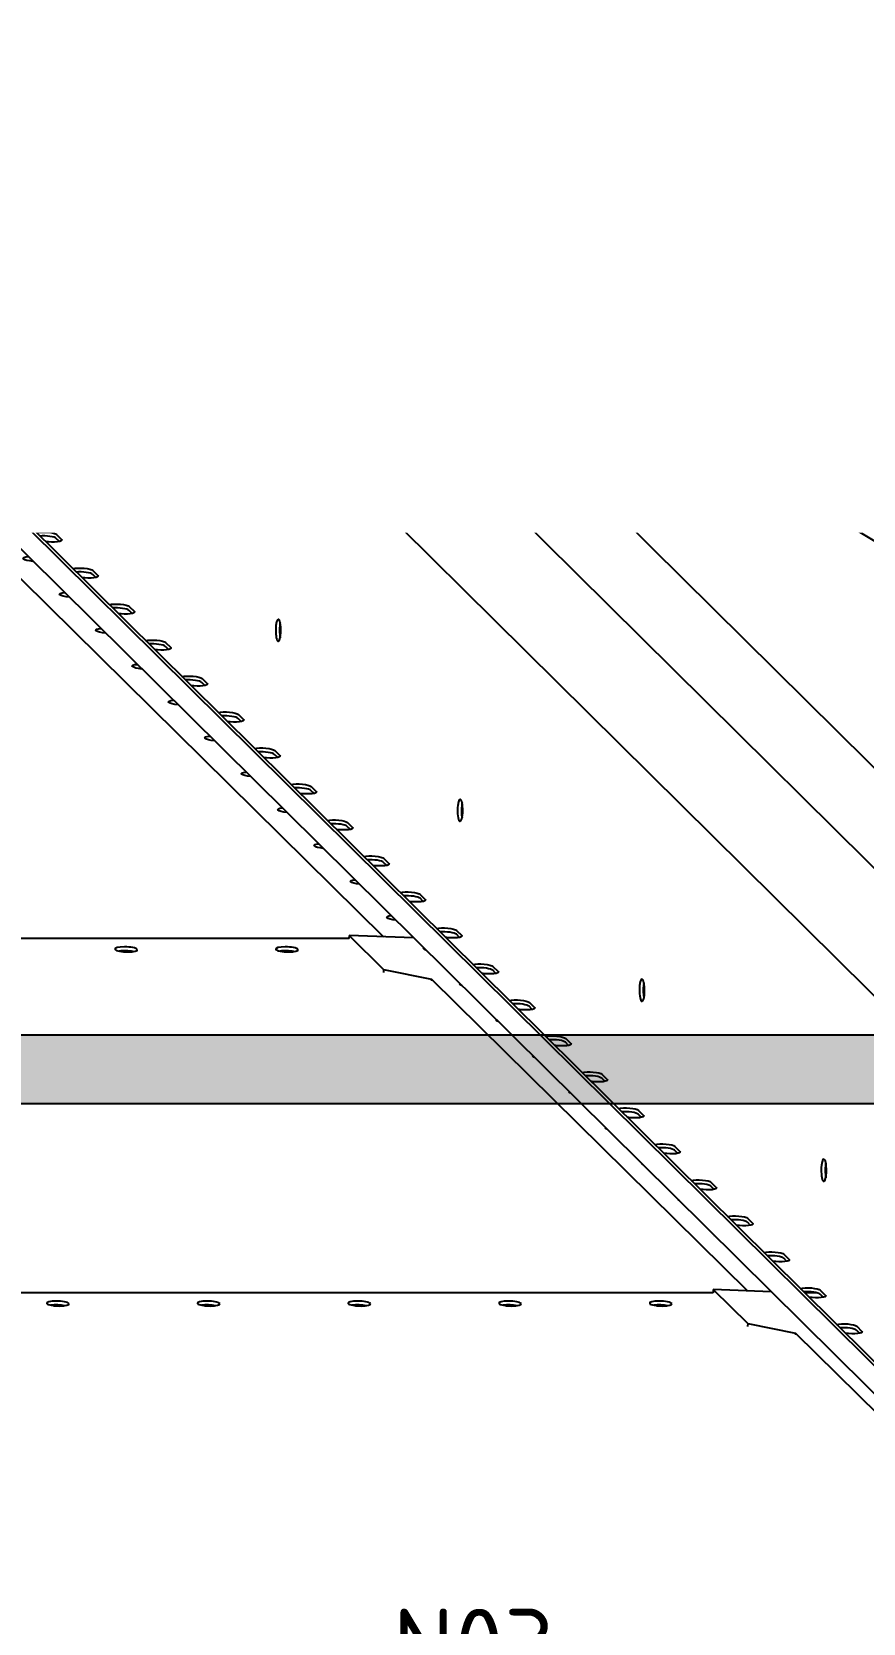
# Model space of a CAD drawing. Header units: millimetres. Extents: x -272986 to 200319, y -34579 to 49604.
# Drawn here: x -36487 to -35967, y 15811 to 16806 of the extents above; entities that cross this region are included whole.
import ezdxf
from ezdxf import colors
from ezdxf.entities.mleader import LeaderData, LeaderLine
from ezdxf.math import Vec2, Vec3

# ---------------------------------------------------------------- set-up
doc = ezdxf.new("R2010")
doc.units = ezdxf.units.MM
doc.linetypes.add('CENTER', pattern=[50.8, 31.75, -6.35, 6.35, -6.35])
doc.layers.get('Defpoints').update_dxf_attribs({"color": 9})
for name, color, linetype in [('X 0051 M', 7, 'Continuous'), ('X 2051 M', 1, 'CENTER'), ('X 3001 D', 5, 'Continuous'), ('X 4001 T', 7, 'Continuous'), ('X 5001 H', 8, 'Continuous'), ('X 5051 H', 253, 'Continuous')]:
    doc.layers.add(name, color=color, linetype=linetype)
doc.layers.add('X 5999 H', color=7, linetype='Continuous', true_color=0xffffff)
doc.styles.add('BIT STD. 2.5', font='isocpeur.ttf', dxfattribs={"height": 2.5})
doc.styles.add('BIT STD. 3.0', font='isocpeur.ttf', dxfattribs={"height": 2.5})
doc.dimstyles.new('BIT STD. 3.0', dxfattribs={"dimtxt": 3, "dimasz": 3, "dimexe": 1, "dimexo": 0.75, "dimgap": 1, "dimtad": 1, "dimdec": 0, "dimdsep": 46, "dimtxsty": 'BIT STD. 3.0', "dimcen": 0, "dimadec": 0, "dimazin": 0, "dimtfac": 1, "dimtdec": 0, "dimtmove": 0, "dimatfit": 3, "dimfxl": 1, "dimtfill": 1, "dimlwd": -1, "dimlwe": -1, "dimarcsym": 0})

# ---------------------------------------------------------------- blocks, each defined once
blk = doc.blocks.new('*D36')
at = {"layer": 'Defpoints', "color": 0, "transparency": 16777216}
for p in [(-29560.68, 19644.48), (-45157.68, 15542.03), (-29560.68, 15542.03)]:
    blk.add_point(p, dxfattribs=at)
at = {"layer": 'X 3001 D', "color": 0, "transparency": 16777216}
for p, q in [((-45157.68, 15587.03), (-45157.68, 19704.48)), ((-29560.68, 15587.03), (-29560.68, 19704.48)), ((-44977.68, 19644.48), (-29740.68, 19644.48))]:
    blk.add_line(p, q, dxfattribs=at)
for points in [[(-44977.68, 19674.48), (-44977.68, 19614.48), (-45157.68, 19644.48)], [(-29740.68, 19674.48), (-29740.68, 19614.48), (-29560.68, 19644.48)]]:
    blk.add_solid(points, dxfattribs=at)
at = {"layer": 'X 3001 D', "color": 0, "transparency": 16777216, "insert": (-37359.18, 19794.48), "char_height": 150, "attachment_point": 5, "style": 'BIT STD. 3.0', "bg_fill": 3, "box_fill_scale": 1.1, "bg_fill_color": 256, "bg_fill_true_color": 13158600, "bg_fill_transparency": 0}
blk.add_mtext('INTERNAL TANK DIAMETER - %%C15597mm (20 PLATES ROUND)', dxfattribs=at)
blk = doc.blocks.new('A$C79477E6E')
at = {"extrusion": (0, 1, 0)}
for p, q in [((306.85, 1805.92), (1853.6, 276.25)), ((1916.8, 276.25), (370.06, 1805.92)), ((244.21, 1787.75), (1790.95, 258.08)), ((417.65, 1787.75), (2953.2, 258.08)), ((294.41, 1509.58), (1727.06, 92.75)), ((295.64, 1505.96), (1724.63, 92.75)), ((304.66, 1479.42), (1706.81, 92.75)), ((937.86, 1244.39), (2861.24, 84.03)), ((914.88, 1232.04), (911.69, 1235.19)), ((922.6, 1233.75), (926.61, 1231.33)), ((925.31, 1235.19), (928.49, 1232.04)), ((941.47, 1240.81), (2861.16, 82.69)), ((915.45, 1231.66), (919.86, 1231.58)), ((927.15, 1230.8), (925.17, 1232.75)), ((989.3, 1193.51), (2861.16, 64.24)), ((999.67, 1183.58), (999.33, 1183.59)), ((1023.18, 1172.4), (1010.16, 1172.88)), ((1024.29, 1172.4), (1023.18, 1172.4)), ((1037.09, 1164.68), (1024.16, 1164.92)), ((1024.41, 1167.36), (1032.91, 1167.2)), ((1026.99, 1164.38), (1031.74, 1164.29)), ((1038.12, 1164.06), (1029.64, 1164.22)), ((1049.77, 1156.65), (1049.56, 1156.65)), ((1050.36, 1156.68), (1049.77, 1156.65)), ((621.12, 1147.1), (1091.82, 683.06)), ((1035.71, 1147.61), (1038.44, 1147.1)), ((1038.44, 1147.1), (1038.33, 1146.06)), ((1038.44, 1147.1), (1809.89, 683.14)), ((1061.71, 1144.93), (1069.29, 1144.79)), ((1074.51, 1141.65), (1066.93, 1141.79)), ((1071.69, 1142.3), (1069.1, 1142.35)), ((1099, 1122.5), (1106.58, 1122.36)), ((1111.8, 1119.22), (1104.22, 1119.36)), ((1108.98, 1119.87), (1106.39, 1119.92)), ((1136.3, 1100.07), (1143.88, 1099.93)), ((1149.1, 1096.79), (1141.52, 1096.93)), ((1146.27, 1097.44), (1143.69, 1097.49)), ((1173.59, 1077.64), (1181.17, 1077.5)), ((1186.39, 1074.36), (1178.81, 1074.5)), ((1183.56, 1075.01), (1180.98, 1075.06)), ((1210.89, 1055.21), (1218.46, 1055.07)), ((1223.68, 1051.93), (1216.11, 1052.07)), ((1220.85, 1052.59), (1218.27, 1052.63)), ((1248.18, 1032.78), (1255.76, 1032.64)), ((1260.98, 1029.5), (1253.4, 1029.64)), ((1258.14, 1030.16), (1255.57, 1030.2)), ((1285.48, 1010.35), (1293.05, 1010.21)), ((1298.27, 1007.07), (1290.7, 1007.21)), ((1295.44, 1007.73), (1292.86, 1007.78)), ((1322.77, 987.92), (1330.31, 987.78)), ((1335.52, 984.64), (1327.99, 984.78)), ((1332.73, 985.3), (1330.15, 985.35)), ((1360.06, 965.5), (1367.49, 965.36)), ((1372.69, 962.22), (1365.29, 962.36)), ((1370.02, 962.87), (1367.44, 962.92)), ((889.18, 930.04), (887.21, 931.99)), ((887.34, 934.42), (890.53, 931.27)), ((911.93, 907.54), (909.96, 909.49)), ((910.09, 911.93), (913.27, 908.78)), ((934.68, 885.05), (932.7, 887)), ((932.84, 889.43), (936.02, 886.28)), ((955.58, 866.94), (958.77, 863.79)), ((957.42, 862.55), (955.45, 864.5)), ((980.17, 840.06), (978.2, 842.01)), ((978.33, 844.44), (981.51, 841.29)), ((1002.92, 817.56), (1000.94, 819.51)), ((1001.07, 821.95), (1004.26, 818.8)), ((1025.66, 795.07), (1023.69, 797.02)), ((1023.82, 799.45), (1027, 796.3)), ((1046.57, 776.96), (1049.75, 773.81)), ((1048.41, 772.57), (1046.44, 774.52)), ((1071.15, 750.08), (1069.18, 752.03)), ((1069.31, 754.46), (1072.5, 751.31)), ((1093.9, 727.58), (1091.93, 729.53)), ((1092.06, 731.97), (1095.24, 728.82)), ((1116.65, 705.09), (1114.67, 707.04)), ((1114.81, 709.47), (1117.99, 706.32)), ((1137.55, 686.98), (1140.74, 683.83)), ((1070.28, 681.88), (575.7, 681.88)), ((1070.37, 683.82), (1070.23, 681.88)), ((1110.6, 682.39), (1070.37, 683.82)), ((1070.37, 683.82), (1091.88, 662.62)), ((1139.39, 682.59), (1137.42, 684.54)), ((1091.88, 662.62), (1091.74, 660.72)), ((1091.88, 662.62), (1121.85, 656.58)), ((1121.85, 656.58), (1121.77, 655.54)), ((1121.85, 656.58), (1319.54, 461.69)), ((1162.14, 660.1), (1160.17, 662.05)), ((1160.3, 664.48), (1163.48, 661.33)), ((1184.88, 637.6), (1182.91, 639.55)), ((1183.04, 641.99), (1186.23, 638.84)), ((1207.63, 615.11), (1205.66, 617.06)), ((1205.79, 619.49), (1208.97, 616.34)), ((1228.54, 597), (1231.72, 593.85)), ((1230.38, 592.61), (1228.41, 594.56)), ((1253.12, 570.12), (1251.15, 572.07)), ((1251.28, 574.5), (1254.47, 571.35)), ((1275.87, 547.62), (1273.9, 549.57)), ((1274.03, 552.01), (1277.21, 548.86)), ((1296.78, 529.51), (1299.96, 526.36)), ((1298.62, 525.12), (1296.64, 527.08)), ((1321.36, 502.63), (1319.39, 504.58)), ((1319.52, 507.02), (1322.71, 503.87)), ((1344.11, 480.13), (1342.14, 482.08)), ((1342.27, 484.52), (1345.45, 481.37)), ((1298, 460.51), (650.93, 460.51)), ((1298.09, 462.45), (1297.95, 460.51)), ((1334.29, 461.16), (1298.09, 462.45)), ((1298.09, 462.45), (1319.59, 441.25)), ((1362.67, 460.51), (1355.2, 460.51)), ((1366.85, 457.64), (1364.88, 459.59)), ((1365.01, 462.03), (1368.2, 458.88)), ((1319.59, 441.25), (1319.46, 439.35)), ((1319.59, 441.25), (1349.56, 435.21)), ((1387.76, 439.53), (1390.94, 436.38)), ((1349.56, 435.21), (1349.49, 434.18)), ((1349.56, 435.21), (1547.25, 240.32)), ((1389.6, 435.14), (1387.63, 437.09))]:
    blk.add_line(p, q, dxfattribs=at)
at = {"extrusion": (0, 0, -1)}
for centre, major_axis, ratio, start_param, end_param in [((918.5, 1235.19), (-6.99, 0.38), 0.218736, -0.241582, 2.900011), ((921.68, 1232.04), (6.99, -0.38), 0.218736, -0.241582, 2.900011), ((922.73, 1230.02), (6.98, -0.5), 0.213941, -2.611173, -0.919595), ((1098.08, 1211.95), (0, 7), 0.382683, -4.712389, 1.570796), ((1100.39, 1211.95), (0, 7), 0.382683, -2.695871, -0.445722), ((997.31, 1185.16), (6.98, -0.5), 0.213941, -1.749797, -0.903829), ((996.55, 1182.72), (6.96, -0.73), 0.200433, -1.207986, -1.065968), ((997.31, 1185.16), (6.98, -0.5), 0.213941, 0.10943, 1.218414), ((1027.02, 1165.79), (-6.96, 0.73), 0.200433, -1.976095, 1.165498), ((1034.6, 1162.73), (6.98, -0.5), 0.213941, -2.245286, -1.378685), ((1064.32, 1143.36), (-6.96, 0.73), 0.200433, -1.976095, 1.165498), ((1072.1, 1143.22), (-6.98, 0.5), 0.213941, -1.690145, 1.257001), ((1071.44, 1140.79), (6.96, -0.73), 0.200433, -1.938345, -1.067722), ((1072.1, 1143.22), (-6.98, 0.5), 0.213941, -2.0514, -1.933825), ((1101.61, 1120.93), (-6.96, 0.73), 0.200433, -1.976095, 1.165498), ((1109.4, 1120.79), (-6.98, 0.5), 0.213941, -1.689925, 1.239904), ((1108.74, 1118.36), (6.96, -0.73), 0.200433, -1.938516, -1.067762), ((1109.4, 1120.79), (-6.98, 0.5), 0.213941, -2.034303, -1.934045), ((1284.52, 1099.48), (0, -7), 0.382683, -4.258603, 2.024582), ((1138.91, 1098.5), (-6.96, 0.73), 0.200433, -1.976095, 1.165498), ((1146.69, 1098.36), (-6.98, 0.5), 0.213941, -1.689706, 1.222826), ((1146.03, 1095.93), (6.96, -0.73), 0.200433, -1.938686, -1.067803), ((1146.69, 1098.36), (-6.98, 0.5), 0.213941, -2.017225, -1.934264), ((1289.14, 1099.48), (0, -7), 0.382683, 1.039634, 2.024582), ((1289.14, 1099.48), (0, -7), 0.382683, 2.024582, 2.101958), ((1176.2, 1076.07), (-6.96, 0.73), 0.200433, -1.976095, 1.165498), ((1183.98, 1075.93), (-6.98, 0.5), 0.213941, -1.689488, 1.205762), ((1183.32, 1073.5), (6.96, -0.73), 0.200433, -1.938857, -1.072974), ((1183.98, 1075.93), (-6.98, 0.5), 0.213941, -2.000162, -1.934482), ((1213.5, 1053.64), (-6.96, 0.73), 0.200433, -1.976095, 1.165498), ((1221.27, 1053.5), (-6.98, 0.5), 0.213941, -1.68927, 1.188708), ((1220.62, 1051.07), (6.96, -0.73), 0.200433, -1.939027, -1.102339), ((1221.27, 1053.5), (-6.98, 0.5), 0.213941, -1.983108, -1.9347), ((1250.79, 1031.21), (-6.96, 0.73), 0.200433, -1.976095, 1.165498), ((1258.56, 1031.08), (-6.98, 0.5), 0.213941, -1.689052, 1.171659), ((1257.91, 1028.64), (6.96, -0.73), 0.200433, -1.939198, -1.13071), ((1258.56, 1031.08), (-6.98, 0.5), 0.213941, -1.966058, -1.934918), ((1288.09, 1008.78), (-6.96, 0.73), 0.200433, -1.976095, 1.165498), ((1295.86, 1008.65), (-6.98, 0.5), 0.213941, -1.688835, 1.154608), ((1295.21, 1006.21), (6.96, -0.73), 0.200433, -1.939368, -1.158203), ((1295.86, 1008.65), (-6.98, 0.5), 0.213941, -1.949008, -1.935135), ((912.3, 987), (0, -7), 0.233445, -4.258603, 2.024582), ((1325.38, 986.35), (-6.96, 0.73), 0.200433, -1.976095, 1.165498), ((1333.15, 986.22), (-6.98, 0.5), 0.213941, -1.688618, 1.137553), ((1332.5, 983.78), (6.96, -0.73), 0.200433, -1.939539, -1.184914), ((1362.67, 963.93), (-6.96, 0.73), 0.200433, -1.976095, 1.165498), ((1370.44, 963.79), (-6.98, 0.5), 0.213941, -1.688401, 1.120486), ((1369.8, 961.35), (6.96, -0.73), 0.200433, -1.939709, -1.210923), ((880.54, 934.42), (6.99, -0.38), 0.218736, -2.543348, -0.241582), ((883.72, 931.27), (6.99, -0.38), 0.218736, -0.241582, 2.060185), ((873.41, 919.07), (-6.98, 0.5), 0.213941, -1.490177, 1.000977), ((903.28, 911.93), (6.99, -0.38), 0.218736, -2.543348, -0.241582), ((906.47, 908.78), (6.99, -0.38), 0.218736, -0.241582, 2.060185), ((896.16, 896.64), (-6.98, 0.5), 0.213941, -1.478892, 0.989691), ((926.03, 889.43), (6.99, -0.38), 0.218736, -2.543348, -0.241582), ((929.21, 886.28), (6.99, -0.38), 0.218736, -0.241582, 2.060185), ((918.91, 874.21), (-6.98, 0.5), 0.213941, -1.467562, 0.978361), ((1026.03, 874.53), (0, -7), 0.233445, -4.258603, 2.024582), ((948.78, 866.94), (6.99, -0.38), 0.218736, -2.543348, -0.241582), ((951.96, 863.79), (6.99, -0.38), 0.218736, -0.241582, 2.060185), ((941.66, 851.78), (-6.98, 0.5), 0.213941, -1.456185, 0.966985), ((971.52, 844.44), (6.99, -0.38), 0.218736, -2.543348, -0.241582), ((974.71, 841.29), (6.99, -0.38), 0.218736, -0.241582, 2.060185), ((964.41, 829.35), (-6.98, 0.5), 0.213941, -1.44476, 0.955559), ((994.27, 821.95), (6.99, -0.38), 0.218736, -2.543348, -0.241582), ((997.45, 818.8), (6.99, -0.38), 0.218736, -0.241582, 2.060185), ((987.16, 806.92), (-6.98, 0.5), 0.213941, -1.433283, 0.944083), ((1017.01, 799.45), (6.99, -0.38), 0.218736, -2.543348, -0.241582), ((1020.2, 796.3), (6.99, -0.38), 0.218736, -0.241582, 2.060185), ((1009.91, 784.49), (-6.98, 0.5), 0.213941, -1.421754, 0.932553), ((1039.76, 776.96), (6.99, -0.38), 0.218736, -2.543348, -0.241582), ((1042.94, 773.81), (6.99, -0.38), 0.218736, -0.241582, 2.060185), ((1139.76, 762.05), (0, -7), 0.233445, -4.258603, 2.024582), ((1032.66, 762.06), (-6.98, 0.5), 0.213941, -1.410169, 0.920968), ((1062.51, 754.46), (6.99, -0.38), 0.218736, -2.543348, -0.241582), ((1065.69, 751.31), (6.99, -0.38), 0.218736, -0.241582, 2.060185), ((1055.42, 739.63), (-6.98, 0.5), 0.213941, -1.398526, 0.909325), ((1085.25, 731.97), (6.99, -0.38), 0.218736, -2.543348, -0.241582), ((1088.44, 728.82), (6.99, -0.38), 0.218736, -0.241582, 2.060185), ((1078.17, 717.2), (-6.98, 0.5), 0.213941, -1.386822, 0.897622), ((1108, 709.47), (6.99, -0.38), 0.218736, -2.543348, -0.241582), ((1111.18, 706.32), (6.99, -0.38), 0.218736, -0.241582, 2.060185), ((1100.92, 694.77), (-6.98, 0.5), 0.213941, -1.375056, 0.885855), ((1130.74, 686.98), (6.99, -0.38), 0.218736, -2.543348, -0.241582), ((930.89, 675.13), (-7, 0.25), 0.222182, -3.302734, 2.980451), ((1031.41, 675.13), (-7, 0.25), 0.222182, -3.302734, 2.980451), ((1133.93, 683.83), (6.99, -0.38), 0.218736, -0.241582, 2.060185), ((930.79, 672.21), (7, -0.25), 0.222182, -1.917918, -1.223675), ((1031.3, 672.21), (7, -0.25), 0.222182, -1.917918, -1.223675), ((1123.88, 675.27), (-6.98, 0.5), 0.213941, -0.670165, 0.180964), ((1153.49, 664.48), (6.99, -0.38), 0.218736, -2.543348, -0.241582), ((1156.68, 661.33), (6.99, -0.38), 0.218736, -0.241582, 2.060185), ((1253.49, 649.58), (0, -7), 0.233445, -4.258603, 2.024582), ((1146.63, 652.84), (-6.98, 0.5), 0.213941, -0.643526, 0.154325), ((1176.24, 641.99), (6.99, -0.38), 0.218736, -2.543348, -0.241582), ((1179.42, 638.84), (6.99, -0.38), 0.218736, -0.241582, 2.060185), ((1169.38, 630.41), (-6.98, 0.5), 0.213941, -0.615085, 0.125884), ((1198.98, 619.49), (6.99, -0.38), 0.218736, -2.543348, -0.241582), ((1192.13, 607.98), (-6.98, 0.5), 0.213941, -0.584389, 0.095189), ((1202.17, 616.34), (6.99, -0.38), 0.218736, -0.241582, 2.060185), ((1221.73, 597), (6.99, -0.38), 0.218736, -2.543348, -0.241582), ((1224.91, 593.85), (6.99, -0.38), 0.218736, -0.241582, 2.060185), ((1214.88, 585.55), (-6.98, 0.5), 0.213941, -0.55076, 0.061559), ((1244.48, 574.5), (6.99, -0.38), 0.218736, -2.543348, -0.241582), ((1247.66, 571.35), (6.99, -0.38), 0.218736, -0.241582, 2.060185), ((1237.63, 563.12), (-6.98, 0.5), 0.213941, -0.513095, 0.023895), ((1267.22, 552.01), (6.99, -0.38), 0.218736, -2.543348, -0.241582), ((1270.41, 548.86), (6.99, -0.38), 0.218736, -0.241582, 2.060185), ((1260.38, 540.69), (-6.98, 0.5), 0.213941, -0.469375, -0.019825), ((1367.22, 537.1), (0, -7), 0.233445, -4.258603, 2.024582), ((1289.97, 529.51), (6.99, -0.38), 0.218736, -2.543348, -0.241582), ((1283.13, 518.26), (-6.98, 0.5), 0.213941, -0.414998, -0.074203), ((1293.15, 526.36), (6.99, -0.38), 0.218736, -0.241582, 2.060185), ((1312.71, 507.02), (6.99, -0.38), 0.218736, -2.543348, -0.241582), ((1315.9, 503.87), (6.99, -0.38), 0.218736, -0.241582, 2.060185), ((1305.88, 495.83), (-6.98, 0.5), 0.213941, -0.331915, -0.157286), ((1335.46, 484.52), (6.99, -0.38), 0.218736, -2.543348, -0.241582), ((1338.65, 481.37), (6.99, -0.38), 0.218736, -0.241582, 2.060185), ((1358.21, 462.03), (6.99, -0.38), 0.218736, -2.543348, -0.241582), ((1361.39, 458.88), (6.99, -0.38), 0.218736, -0.241582, 2.060185), ((888.2, 453.76), (-7, 0.25), 0.222182, -3.302734, 2.980451), ((888.09, 450.84), (7, -0.25), 0.222182, -1.917918, -1.223675), ((982.46, 453.76), (-7, 0.25), 0.222182, -3.302734, 2.980451), ((982.36, 450.84), (7, -0.25), 0.222182, -1.917918, -1.223675), ((1076.72, 453.76), (-7, 0.25), 0.222182, -3.302734, 2.980451), ((1076.62, 450.84), (7, -0.25), 0.222182, -1.917918, -1.223675), ((1170.99, 453.76), (-7, 0.25), 0.222182, -3.302734, 2.980451), ((1170.88, 450.84), (7, -0.25), 0.222182, -1.917918, -1.223675), ((1265.25, 453.76), (-7, 0.25), 0.222182, -3.302734, 2.980451), ((1265.15, 450.84), (7, -0.25), 0.222182, -1.917918, -1.223675), ((1380.95, 439.53), (6.99, -0.38), 0.218736, -2.543348, -0.241582), ((1384.14, 436.38), (6.99, -0.38), 0.218736, -0.241582, 2.060185)]:
    blk.add_ellipse(centre, major_axis=major_axis, ratio=ratio, start_param=start_param, end_param=end_param, dxfattribs=at)
for centre, major_axis, ratio, start_param, end_param in [((918.37, 1232.75), (6.99, -0.38), 0.218736, 0.241582, 2.479643), ((1100.39, 1211.95), (0, -7), 0.382683, -2.695871, -0.445722), ((1102.7, 1211.95), (0, -7), 0.382683, -2.101958, -1.039634), ((997.14, 1182.72), (-6.98, 0.5), 0.213941, -2.18826, -1.804706), ((996.8, 1185.16), (6.96, -0.73), 0.200433, -1.177594, -1.126169), ((1026.77, 1163.35), (-6.96, 0.73), 0.200433, -1.165498, -1.061012), ((1071.93, 1140.79), (-6.98, 0.5), 0.213941, -1.968968, -0.953333), ((1071.7, 1143.22), (6.96, -0.73), 0.200433, -2.049334, -1.13408), ((1109.22, 1118.36), (-6.98, 0.5), 0.213941, -1.944906, -0.953333), ((1108.99, 1120.79), (6.96, -0.73), 0.200433, -2.049414, -1.134251), ((1286.83, 1099.48), (0, -7), 0.382683, -2.695871, -2.024582), ((1286.83, 1099.48), (0, 7), 0.382683, 0.445722, 1.117011), ((1146.51, 1095.93), (-6.98, 0.5), 0.213941, -1.921394, -0.953333), ((1146.29, 1098.36), (6.96, -0.73), 0.200433, -2.049493, -1.134421), ((1286.83, 1099.48), (0, -7), 0.382683, -2.024582, -0.445722), ((1286.83, 1099.48), (0, 7), 0.382683, 1.117011, 2.695871), ((1183.81, 1073.5), (-6.98, 0.5), 0.213941, -1.898384, -0.953333), ((1183.58, 1075.93), (6.96, -0.73), 0.200433, -2.049572, -1.134592), ((1221.1, 1051.07), (-6.98, 0.5), 0.213941, -1.875834, -0.953333), ((1220.87, 1053.5), (6.96, -0.73), 0.200433, -2.049651, -1.134762), ((1258.39, 1028.64), (-6.98, 0.5), 0.213941, -1.853706, -0.953333), ((1258.17, 1031.08), (6.96, -0.73), 0.200433, -2.049731, -1.134933), ((1295.68, 1006.21), (-6.98, 0.5), 0.213941, -1.831967, -0.953333), ((1295.46, 1008.65), (6.96, -0.73), 0.200433, -2.04981, -1.135103), ((914.73, 987), (0, -7), 0.233445, -2.024582, -0.838743), ((914.73, 987), (0, 7), 0.233445, 1.117011, 2.30285), ((914.73, 987), (0, -7), 0.233445, -2.30285, -2.024582), ((914.73, 987), (0, 7), 0.233445, 0.838743, 1.117011), ((1332.98, 983.78), (-6.98, 0.5), 0.213941, -1.810588, -0.953333), ((1332.76, 986.22), (6.96, -0.73), 0.200433, -2.049889, -1.142757), ((1370.27, 961.35), (-6.98, 0.5), 0.213941, -1.789542, -0.953333), ((1370.05, 963.79), (6.96, -0.73), 0.200433, -2.049967, -1.161306), ((880.41, 931.99), (6.99, -0.38), 0.218736, 0.241582, 2.102879), ((903.15, 909.49), (6.99, -0.38), 0.218736, 0.241582, 2.102879), ((925.9, 887), (6.99, -0.38), 0.218736, 0.241582, 2.102879), ((1028.46, 874.53), (0, -7), 0.233445, -2.024582, -0.838743), ((1028.46, 874.53), (0, 7), 0.233445, 1.117011, 2.30285), ((1028.46, 874.53), (0, -7), 0.233445, -2.30285, -2.024582), ((1028.46, 874.53), (0, 7), 0.233445, 0.838743, 1.117011), ((948.64, 864.5), (6.99, -0.38), 0.218736, 0.241582, 2.102879), ((971.39, 842.01), (6.99, -0.38), 0.218736, 0.241582, 2.102879), ((994.14, 819.51), (6.99, -0.38), 0.218736, 0.241582, 2.102879), ((1016.88, 797.02), (6.99, -0.38), 0.218736, 0.241582, 2.102879), ((1039.63, 774.52), (6.99, -0.38), 0.218736, 0.241582, 2.102879), ((1142.19, 762.05), (0, -7), 0.233445, -2.30285, -2.024582), ((1142.19, 762.05), (0, 7), 0.233445, 0.838743, 1.117011), ((1142.19, 762.05), (0, -7), 0.233445, -2.024582, -0.838743), ((1142.19, 762.05), (0, 7), 0.233445, 1.117011, 2.30285), ((1062.38, 752.03), (6.99, -0.38), 0.218736, 0.241582, 2.102879), ((1085.12, 729.53), (6.99, -0.38), 0.218736, 0.241582, 2.102879), ((1107.87, 707.04), (6.99, -0.38), 0.218736, 0.241582, 2.102879), ((1130.61, 684.54), (6.99, -0.38), 0.218736, 0.241582, 2.102879), ((930.8, 672.69), (-7, 0.25), 0.222182, -2.241105, -0.900488), ((1031.32, 672.69), (-7, 0.25), 0.222182, -2.241105, -0.900488), ((1153.36, 662.05), (6.99, -0.38), 0.218736, 0.241582, 2.102879), ((1255.92, 649.58), (0, -7), 0.233445, -2.024582, -0.838743), ((1255.92, 649.58), (0, 7), 0.233445, 1.117011, 2.30285), ((1255.92, 649.58), (0, -7), 0.233445, -2.30285, -2.024582), ((1255.92, 649.58), (0, 7), 0.233445, 0.838743, 1.117011), ((1176.11, 639.55), (6.99, -0.38), 0.218736, 0.241582, 2.102879), ((1198.85, 617.06), (6.99, -0.38), 0.218736, 0.241582, 2.102879), ((1221.6, 594.56), (6.99, -0.38), 0.218736, 0.241582, 2.102879), ((1244.34, 572.07), (6.99, -0.38), 0.218736, 0.241582, 2.102879), ((1267.09, 549.57), (6.99, -0.38), 0.218736, 0.241582, 2.102879), ((1369.65, 537.1), (0, -7), 0.233445, -2.024582, -0.838743), ((1369.65, 537.1), (0, 7), 0.233445, 1.117011, 2.30285), ((1369.65, 537.1), (0, -7), 0.233445, -2.30285, -2.024582), ((1369.65, 537.1), (0, 7), 0.233445, 0.838743, 1.117011), ((1289.84, 527.08), (6.99, -0.38), 0.218736, 0.241582, 2.102879), ((1312.58, 504.58), (6.99, -0.38), 0.218736, 0.241582, 2.102879), ((1335.33, 482.08), (6.99, -0.38), 0.218736, 0.241582, 2.102879), ((1358.08, 459.59), (6.99, -0.38), 0.218736, 0.241582, 2.102879), ((888.11, 451.32), (-7, 0.25), 0.222182, -2.241105, -0.900488), ((982.37, 451.32), (-7, 0.25), 0.222182, -2.241105, -0.900488), ((1076.64, 451.32), (-7, 0.25), 0.222182, -2.241105, -0.900488), ((1170.9, 451.32), (-7, 0.25), 0.222182, -2.241105, -0.900488), ((1265.16, 451.32), (-7, 0.25), 0.222182, -2.241105, -0.900488), ((1380.82, 437.09), (6.99, -0.38), 0.218736, 0.241582, 2.102879)]:
    blk.add_ellipse(centre, major_axis=major_axis, ratio=ratio, start_param=start_param, end_param=end_param)
blk = doc.blocks.new('NP16_200NB_PLAN')
h = blk.add_hatch(color=8)
h.dxf.hatch_style = 1
edge = h.paths.add_edge_path()
edge.add_arc((-38.18, -142.47), 11, 0, 360)
edge = h.paths.add_edge_path()
edge.add_arc((-104.3, -104.3), 11, 0, 360)
edge = h.paths.add_edge_path()
edge.add_arc((-142.47, -38.18), 11, 0, 360)
edge = h.paths.add_edge_path()
edge.add_arc((-142.47, 38.18), 11, 0, 360)
edge = h.paths.add_edge_path()
edge.add_arc((-104.3, 104.3), 11, 0, 360)
edge = h.paths.add_edge_path()
edge.add_arc((-38.18, 142.47), 11, 0, 360)
edge = h.paths.add_edge_path()
edge.add_arc((38.18, 142.47), 11, 0, 360)
edge = h.paths.add_edge_path()
edge.add_arc((104.3, 104.3), 11, 0, 360)
edge = h.paths.add_edge_path()
edge.add_arc((142.47, 38.18), 11, 0, 360)
edge = h.paths.add_edge_path()
edge.add_arc((142.47, -38.18), 11, 0, 360)
edge = h.paths.add_edge_path()
edge.add_arc((104.3, -104.3), 11, 0, 360)
edge = h.paths.add_edge_path()
edge.add_arc((38.18, -142.47), 11, 0, 360)
edge = h.paths.add_edge_path()
edge.add_arc((0, 0), 110, 0, 360)
at = {"layer": 'X 5001 H'}
h = blk.add_hatch(color=256, dxfattribs=at)
h.dxf.hatch_style = 1
h.set_gradient(color1=(91, 91, 91), rotation=45, one_color=1, tint=1, name='CYLINDER')
edge = h.paths.add_edge_path()
edge.add_arc((0, 0), 170, 0, 360)
at = {"layer": 'X 5051 H'}
h = blk.add_hatch(dxfattribs=at)
h.set_pattern_fill('STEEL', color=256, style=0)
h.set_pattern_definition([(45, (0, 0), (-2.245064, 2.245064), []), (45, (0, 1.5875), (-2.245064, 2.245064), [])])
edge = h.paths.add_edge_path()
edge.add_arc((0, 0), 136, 0, 360)
edge = h.paths.add_edge_path(flags=17)
edge.add_arc((0, 0), 134, 0, 360)
at = {"layer": 'Defpoints'}
for centre in [(0, 147.5), (-73.75, 127.74), (73.75, 127.74), (-127.74, 73.75), (127.74, 73.75), (-147.5, 0), (147.5, 0), (-127.74, -73.75), (127.74, -73.75), (-73.75, -127.74), (73.75, -127.74), (0, -147.5)]:
    blk.add_circle(centre, 7, dxfattribs=at)
at = {"layer": 'X 0051 M'}
for centre, radius in [((0, 0), 170), ((-38.18, 142.47), 11), ((38.18, 142.47), 11), ((0, 0), 136), ((0, 0), 134), ((-104.3, 104.3), 11), ((0, 0), 110), ((104.3, 104.3), 11), ((-142.47, 38.18), 11), ((142.47, 38.18), 11), ((-142.47, -38.18), 11), ((142.47, -38.18), 11), ((-104.3, -104.3), 11), ((104.3, -104.3), 11), ((-38.18, -142.47), 11), ((38.18, -142.47), 11)]:
    blk.add_circle(centre, radius, dxfattribs=at)
at = {"layer": 'X 2051 M'}
for p, q in [((0, -191), (0, 191)), ((-42.83, 159.86), (-33.52, 125.09)), ((42.83, 159.86), (33.52, 125.09)), ((-117.03, 117.03), (-91.57, 91.57)), ((117.03, 117.03), (91.57, 91.57)), ((-159.86, 42.83), (-125.09, 33.52)), ((159.86, 42.83), (125.09, 33.52)), ((-191, 0), (191, 0)), ((-159.86, -42.83), (-125.09, -33.52)), ((159.86, -42.83), (125.09, -33.52)), ((-117.03, -117.03), (-91.57, -91.57)), ((117.03, -117.03), (91.57, -91.57)), ((-42.83, -159.86), (-33.52, -125.09)), ((42.83, -159.86), (33.52, -125.09))]:
    blk.add_line(p, q, dxfattribs=at)
blk.add_circle((0, 0), 147.5, dxfattribs=at)
blk = doc.blocks.new('*U214')
blk.add_blockref('NP16_200NB_PLAN', (9837.34, 800))
at = {"layer": 'Defpoints', "style": 'BIT STD. 2.5'}
blk.add_attdef('REF.', (9837.34, 1329.42), '', height=45, dxfattribs=at)
blk = doc.blocks.new('*D512')
at = {"layer": 'Defpoints', "color": 0, "transparency": 16777216}
for p in [(-37146.04, 15246.03), (-33942.22, 15245.53), (-44767.34, 1987.53)]:
    blk.add_point(p, dxfattribs=at)
at = {"layer": 'X 3001 D', "color": 0, "transparency": 16777216}
for p, q in [((-37101.04, 15246.03), (-34662.22, 15246.03)), ((-34662.22, 15246.03), (-34302.22, 15245.53)), ((-34302.22, 15245.53), (-30570.92, 15245.53))]:
    blk.add_line(p, q, dxfattribs=at)
at = {"layer": 'X 3001 D', "color": 0, "transparency": 16777216, "insert": (-32226.57, 15395.53), "char_height": 150, "attachment_point": 5, "style": 'BIT STD. 3.0', "bg_fill": 3, "box_fill_scale": 1.1, "bg_fill_color": 256, "bg_fill_true_color": 13158600, "bg_fill_transparency": 0}
blk.add_mtext('{\\fArial|b0|i0|c0|p34;▼}13.259m - {\\C7;N01, N02, N03, N05, N07}', dxfattribs=at)

msp = doc.modelspace()

# ---------------------------------------------------------------- hatches: boundary and pattern name
at = {"layer": 'X 5999 H', "true_color": 0xc7c8ca}
h = msp.add_hatch(color=9, dxfattribs=at)
h.dxf.hatch_style = 1
edge = h.paths.add_edge_path()
edge.add_line((-45027.9685, 16728.6514), (-29489.1805, 16728.6514))
edge.add_arc((-29489.1805, 16707.1514), 21.5, -90, 90, ccw=False)
edge.add_line((-29489.1805, 16685.6514), (-45027.9685, 16685.6514))
edge.add_arc((-45027.9685, 16707.1514), 21.5, 90, 270, ccw=False)
h = msp.add_hatch(color=9, dxfattribs=at)
h.dxf.hatch_style = 1
edge = h.paths.add_edge_path()
edge.add_line((-45027.9685, 16178.6514), (-29489.1805, 16178.6514))
edge.add_arc((-29489.1805, 16157.1514), 21.5, -90, 90, ccw=False)
edge.add_line((-29489.1805, 16135.6514), (-45027.9685, 16135.6514))
edge.add_arc((-45027.9685, 16157.1514), 21.5, 90, 270, ccw=False)

# ---------------------------------------------------------------- linework, layer by layer
for points in [[(-45027.9685, 16728.6514), (-29489.1805, 16728.6514, -1), (-29489.1805, 16685.6514), (-45027.9685, 16685.6514, -1)], [(-45027.9685, 16178.6514), (-29489.1805, 16178.6514, -1), (-29489.1805, 16135.6514), (-45027.9685, 16135.6514, -1)]]:
    msp.add_lwpolyline(points, format="xyb", close=True)

# ---------------------------------------------------------------- block references
at = {"layer": 'X 5001 H', "color": 252}
msp.add_blockref('A$C79477E6E', (-37359.1768, 15557.0292), dxfattribs=at)

# ---------------------------------------------------------------- next in the draw order: dimensions: what is measured, and where the dimension line sits
at = {"layer": 'X 3001 D'}
dim = msp.add_linear_dim(base=(-29560.6768, 19644.4773), p1=(-45157.6768, 15542.0292), p2=(-29560.6768, 15542.0292), text='INTERNAL TANK DIAMETER - %%C<>mm (20 PLATES ROUND)', dimstyle='BIT STD. 3.0', dxfattribs=at)
dim.commit()
dim.dimension.update_dxf_attribs({"geometry": '*D36', "text_midpoint": (-37359.1768, 19794.4773)})

# ---------------------------------------------------------------- next in the draw order: block references
msp.add_blockref('*U214', (-46098.9493, 14445.5292)).add_auto_attribs({'REF.': 'N03'})

# ---------------------------------------------------------------- next in the draw order: leaders
at = {"layer": 'X 4001 T'}
ml = msp.add_multileader_mtext('Standard', dxfattribs=at)
ml.set_content('\\pxsm1.15;PERIMETER 2 TIER HANDRAILING TO THE FULL CIRCUMFERENCE OF THE ROOF.\\P(GALV.^I- REFER TO NOTES COLUMN)', color=256, style='BIT STD. 2.5')
ml.set_leader_properties(color=150)
ml.build(insert=Vec2(0, 0))
ml.multileader.update_dxf_attribs({"text_left_attachment_type": 2, "text_right_attachment_type": 2, "dogleg_length": 3, "arrow_head_size": 150, "scale": 60})
ctx = ml.context
ctx.base_point, ctx.scale, ctx.char_height, ctx.arrow_head_size, ctx.landing_gap_size, ctx.plane_origin = Vec3(-35449.831, 18484.6583), 60, 150, 150, 60, Vec3(-30524.8526, 19154.7704)
ctx.left_attachment, ctx.right_attachment, ctx.text_align_type = 2, 2, 2
notes = []
notes.append((ctx, [(0, (1, 1, 0), (-31489.831, 18484.6583), (-1, 0), 180, [(0, [(-30510.7014, 16712.4286)], 0, [])])]))
ctx.mtext.insert, ctx.mtext.width, ctx.mtext.defined_height, ctx.mtext.alignment, ctx.mtext.flow_direction = Vec3(-31729.831, 18879.6583), 3866.662103, 1362.9709, 3, 5
ctx.mtext.has_bg_fill, ctx.mtext.bg_color, ctx.mtext.bg_scale_factor, ctx.mtext.bg_transparency, ctx.mtext.use_window_bg_color = 1, -1073741824, 1.25, 0, 1
for ctx, leaders in notes:
    for number, flags, end, landing, length, lines in leaders:
        leader = LeaderData()
        leader.index, (leader.has_last_leader_line, leader.has_dogleg_vector, leader.attachment_direction) = number, flags
        leader.last_leader_point, leader.dogleg_vector, leader.dogleg_length = Vec3(end), Vec3(landing), length
        for number, points, colour, breaks in lines:
            line = LeaderLine()
            line.index, line.vertices, line.color, line.breaks = number, Vec3.list(points), colors.encode_raw_color(colour), breaks
            leader.lines.append(line)
        ctx.leaders.append(leader)

# ---------------------------------------------------------------- next in the draw order: dimensions: what is measured, and where the dimension line sits
at = {"layer": 'X 3001 D'}
dim = msp.add_ordinate_dim(feature_location=(-37146.0429142961, 15246.0292335281), offset=(3203.8267465426, -0.5), dtype=0, origin=(-44767.3411365319, 1987.5292335281), text='{\\fArial|b0|i0|c0|p34;▼}<> - {\\C7;N01, N02, N03, N05, N07}', dimstyle='BIT STD. 3.0', override={"dimdec": 3, "dimlfac": 0.001, "dimzin": 0, "dimpost": 'm'}, dxfattribs=at)
dim.commit()
dim.dimension.update_dxf_attribs({"geometry": '*D512', "text_midpoint": (-32226.5681459254, 15395.5292335281)})

# ---------------------------------------------------------------- next in the draw order: leaders
at = {"layer": 'X 4001 T'}
ml = msp.add_multileader_mtext('Standard', dxfattribs=at)
ml.set_content('\\pxsm1.15;13° SELF-SUPPORTING EXTERNAL BEAM ROOF, REFER TO NOTES COLUMN FOR DETAILS.', color=256, style='BIT STD. 2.5')
ml.set_leader_properties(color=150)
ml.build(insert=Vec2(0, 0))
ml.multileader.update_dxf_attribs({"text_left_attachment_type": 2, "text_right_attachment_type": 2, "dogleg_length": 3, "arrow_head_size": 150, "scale": 60})
ctx = ml.context
ctx.base_point, ctx.scale, ctx.char_height, ctx.arrow_head_size, ctx.landing_gap_size, ctx.plane_origin = Vec3(534.2608, 16572.6291), 60, 150, 150, 60, Vec3(5414.2392, 17242.7412)
ctx.left_attachment, ctx.right_attachment, ctx.text_align_type = 2, 2, 2
notes = []
notes.append((ctx, [(0, (1, 1, 0), (4449.2608, 16572.6291), (-1, 0), 180, [(0, [(5428.3904, 15147.5549)], 0, [])])]))
ctx.mtext.insert, ctx.mtext.width, ctx.mtext.defined_height, ctx.mtext.alignment, ctx.mtext.flow_direction = Vec3(4209.2608, 16960.1291), 3866.662103, 1362.9709, 3, 5
ctx.mtext.has_bg_fill, ctx.mtext.bg_color, ctx.mtext.bg_scale_factor, ctx.mtext.bg_transparency, ctx.mtext.use_window_bg_color = 1, -1073741824, 1.25, 0, 1
for ctx, leaders in notes:
    for number, flags, end, landing, length, lines in leaders:
        leader = LeaderData()
        leader.index, (leader.has_last_leader_line, leader.has_dogleg_vector, leader.attachment_direction) = number, flags
        leader.last_leader_point, leader.dogleg_vector, leader.dogleg_length = Vec3(end), Vec3(landing), length
        for number, points, colour, breaks in lines:
            line = LeaderLine()
            line.index, line.vertices, line.color, line.breaks = number, Vec3.list(points), colors.encode_raw_color(colour), breaks
            leader.lines.append(line)
        ctx.leaders.append(leader)

# ---------------------------------------------------------------- next in the draw order: leaders
ml = msp.add_multileader_mtext('Standard', dxfattribs=at)
ml.set_content('\\pxsm1.15;PERIMETER 2 TIER HANDRAILING TO THE FULL CIRCUMFERENCE OF THE ROOF.\\P(GALV.^I- REFER TO NOTES COLUMN)', color=256, style='BIT STD. 2.5')
ml.set_leader_properties(color=150)
ml.build(insert=Vec2(0, 0))
ml.multileader.update_dxf_attribs({"text_left_attachment_type": 2, "text_right_attachment_type": 2, "dogleg_length": 3, "arrow_head_size": 150, "scale": 60})
ctx = ml.context
ctx.base_point, ctx.scale, ctx.char_height, ctx.arrow_head_size, ctx.landing_gap_size, ctx.plane_origin = Vec3(9707.8458, 16572.6291), 60, 150, 150, 60, Vec3(14632.8242, 17242.7412)
ctx.left_attachment, ctx.right_attachment, ctx.text_align_type = 2, 2, 2
notes = []
notes.append((ctx, [(0, (1, 1, 0), (13667.8458, 16572.6291), (-1, 0), 180, [(0, [(14646.9754, 14800.3994)], 0, [])])]))
ctx.mtext.insert, ctx.mtext.width, ctx.mtext.defined_height, ctx.mtext.alignment, ctx.mtext.flow_direction = Vec3(13427.8458, 16967.6291), 3866.662103, 1362.9709, 3, 5
ctx.mtext.has_bg_fill, ctx.mtext.bg_color, ctx.mtext.bg_scale_factor, ctx.mtext.bg_transparency, ctx.mtext.use_window_bg_color = 1, -1073741824, 1.25, 0, 1
for ctx, leaders in notes:
    for number, flags, end, landing, length, lines in leaders:
        leader = LeaderData()
        leader.index, (leader.has_last_leader_line, leader.has_dogleg_vector, leader.attachment_direction) = number, flags
        leader.last_leader_point, leader.dogleg_vector, leader.dogleg_length = Vec3(end), Vec3(landing), length
        for number, points, colour, breaks in lines:
            line = LeaderLine()
            line.index, line.vertices, line.color, line.breaks = number, Vec3.list(points), colors.encode_raw_color(colour), breaks
            leader.lines.append(line)
        ctx.leaders.append(leader)

doc.saveas('drawing.dxf')
